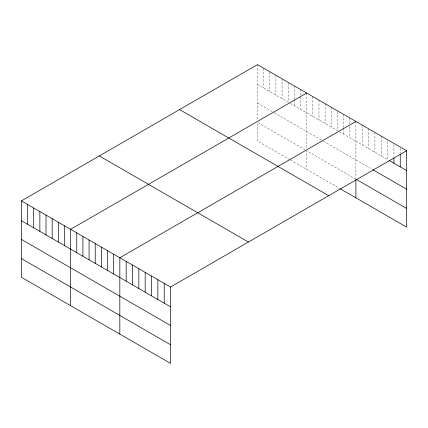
<?xml version="1.0" encoding="UTF-8"?>
<svg xmlns="http://www.w3.org/2000/svg" width="428" height="428" viewBox="0 0 428 428"><rect width="100%" height="100%" fill="white"/><g stroke="black" fill="none" stroke-linecap="round" stroke-linejoin="round"><path stroke-width="0.32" stroke-dasharray="2.14 1.6" d="M257.463 84.428L288.221 102.19L288.221 82.379M290.457 103.48L337.435 130.604L337.435 110.793M339.671 131.894L387.586 159.558L387.586 139.747M257.463 103.094L273.679 112.457M274.241 112.778L322.894 140.871M323.456 141.197L372.028 169.237M258.02 122.643L304.998 149.768M355.893 179.15L306.678 150.736L306.678 169.397M289.9 159.714L257.463 140.983L257.463 122.322M290.457 160.035L339.671 188.448M400.26 148.388L400.26 153.01M393.926 144.728L393.926 156.616M381.246 136.088L381.246 155.899M374.907 132.429L374.907 152.24M368.572 128.769L368.572 148.58M362.232 125.11L362.232 144.921M355.893 121.45L355.893 178.508M349.74 117.898L349.74 123.842M349.74 126.485L349.74 137.709M343.588 114.346L343.588 127.555M343.588 128.213L343.588 134.157M331.283 107.246L331.283 127.052M325.136 103.694L325.136 123.499M318.983 100.141L318.983 119.947M312.831 96.589L312.831 116.395M306.678 93.037L306.678 148.816M300.526 89.484L300.526 96.086M300.526 96.749L300.526 109.295M294.373 85.932L294.373 99.141M294.373 99.799L294.373 105.743M282.068 78.827L282.068 98.638M275.916 75.28L275.916 95.086M269.763 71.727L269.763 91.533M263.616 68.175L263.616 87.981M257.463 64.623L257.463 120.402"/><path stroke-width="0.64" d="M406.6 150.726L170.537 287.017L170.537 363.377L21.4 277.274L21.4 200.909L257.463 64.623L406.6 150.726L406.6 227.091L340.233 188.775M306.678 93.037L70.615 229.328L70.615 305.688M355.893 121.45L119.829 257.742L119.829 334.102M389.314 160.554L406.6 170.537M372.601 169.568L406.6 189.197M356.471 179.482L406.6 208.425M179.562 109.595L328.699 195.703M99.301 155.936L248.438 242.039M21.4 200.909L170.537 287.017M21.4 220.72L170.537 306.822M21.4 239.38L170.537 325.489M21.4 258.608L170.537 344.717M400.26 154.331L400.26 166.877M393.926 157.932L393.926 163.218M355.893 179.771L355.893 197.816M164.202 283.357L164.202 303.163M157.862 279.698L157.862 299.504M151.523 276.039L151.523 295.844M145.183 272.379L145.183 292.185M138.849 268.72L138.849 288.525M132.509 265.06L132.509 284.866M126.169 261.401L126.169 281.207M113.682 254.189L113.682 273.995M107.53 250.637L107.53 270.442M101.377 247.084L101.377 266.895M95.225 243.532L95.225 263.343M89.072 239.98L89.072 259.791M82.92 236.427L82.92 256.238M76.767 232.875L76.767 252.686M64.462 225.775L64.462 245.581M58.31 222.223L58.31 242.029M52.163 218.671L52.163 238.476M46.01 215.118L46.01 234.929M39.858 211.566L39.858 231.377M33.705 208.013L33.705 227.824M27.553 204.461L27.553 224.272"/></g></svg>
